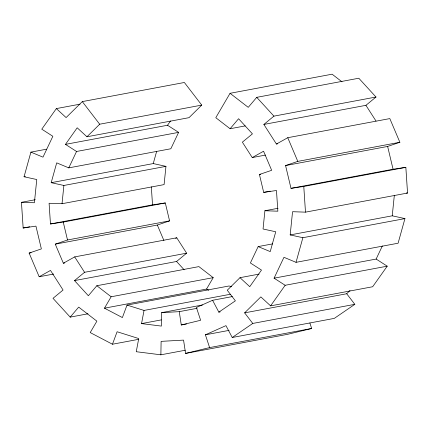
<?xml version="1.0" encoding="UTF-8"?>
<svg xmlns="http://www.w3.org/2000/svg" width="429" height="429" viewBox="0 0 429 429"><rect width="100%" height="100%" fill="white"/><g stroke="black" fill="none" stroke-linecap="round" stroke-linejoin="round"><path stroke-width="0.64" d="M35.28 199.721L21.45 202.311L23.155 228.013L35.939 226.121L41.366 248.906L29.129 253.083L39.178 276.759L50.504 270.426L63.068 290.025L53.008 298.321L70.195 317.122L78.689 307.11L96.884 321.16L90.213 332.577L112.457 344.23L117.106 331.746L138.733 338.551L136.25 351.716L160.875 354.81L161.111 341.366L183.558 340.106L185.575 353.421L287.639 334.314L311.669 328.48L309.867 322.999M202.44 305.003L161.615 312.644L161.379 326.088L141.549 323.595L144.026 310.435L230.287 294.283M62.028 203.716L63.889 185.462L165.953 166.35L164.093 184.604L62.028 203.716L49.088 203.266L50.466 223.965L63.245 222.072L165.31 202.96L169.573 220.871L157.336 225.048L55.271 244.16L63.369 263.229L64.688 262.982M278.078 208.279L264.908 210.746L263.047 228.995L275.745 231.773L270.232 251.608L258.156 246.589L250.391 262.982L261.481 270.093L249.742 286.669L239.988 277.681L227.252 290.24L235.387 300.831L218.849 312.146L212.586 300.279L196.423 307.491L200.627 320.275L181.274 324.973L179.258 311.652L161.615 312.644M244.632 312.859L346.696 293.747L354.831 304.333L252.767 323.445L244.632 312.859L260.832 296.879L270.592 305.861L372.656 286.749L387.226 266.173L285.162 285.28L274.077 278.174L283.955 257.309L296.031 262.328L398.096 243.216L404.944 218.592L302.879 237.704L290.176 234.926L292.551 211.701L305.486 212.151L407.55 193.039L405.845 167.337L393.061 169.23L290.996 188.342L285.569 165.556L297.806 161.379L399.871 142.267L389.822 118.592L287.757 137.704L276.432 144.037L263.867 124.437L273.927 116.136L375.992 97.024L358.805 78.228L256.74 97.34L248.246 107.352L230.051 93.302L215.792 117.696L230.094 128.738L245.238 125.901M290.176 234.926L392.24 215.814L394.342 195.243M21.45 202.311L34.39 202.756L36.76 179.531L24.056 176.759L30.904 152.129L46.707 149.169M63.889 185.462L51.19 182.69L56.703 162.854L68.779 167.873L170.844 148.761L178.609 132.368L167.519 125.257L65.46 144.369L77.193 127.794L86.953 136.776L189.012 117.664L201.748 105.105L184.368 82.491L82.304 101.603L66.104 117.584L56.344 108.596L41.774 129.177L52.858 136.288L42.98 157.148L30.904 152.129M51.19 182.69L153.255 163.578L156.633 151.421M296.031 262.328L302.879 237.704M231.612 286.765L229.097 285.971L127.032 305.083L122.383 317.567L104.467 308.183L111.143 296.766L213.208 277.654L206.531 289.071L104.467 308.183M68.779 167.873L76.544 151.48L178.609 132.368M274.077 278.174L376.142 259.062L382.352 245.946M167.519 125.257L170.549 120.978M270.592 305.861L285.162 285.28M213.208 277.654L198.906 266.613L96.841 285.725L88.347 295.737L74.507 280.593L84.567 272.297L186.631 253.185L176.753 237.784L74.689 256.896L63.369 263.229M230.094 128.738L238.588 118.726L252.429 133.864L242.369 142.165L252.247 157.566L265.417 155.1M86.953 136.776L99.684 124.217L201.748 105.105M346.696 293.747L350.032 290.46M74.507 280.593L176.571 261.486L186.631 253.185M263.867 124.437L365.932 105.325L375.992 97.024M311.669 328.48L209.604 347.592L205.4 334.808L225.965 325.632L232.228 337.5L252.767 323.445M354.831 304.333L334.293 318.388L232.228 337.5M252.247 157.566L263.567 151.233L271.664 170.302L259.427 174.48L263.69 192.385L276.474 190.492L277.847 211.191L264.908 210.746M175.622 238.417L176.753 237.784M55.271 244.16L67.509 239.983L169.573 220.871M285.569 165.556L387.634 146.445L399.871 142.267M185.575 353.421L209.604 347.592M56.344 108.596L80.046 104.161M230.051 93.302L332.116 74.19L341.993 81.816M24.056 176.759L25.375 176.512M276.432 144.037L277.751 143.79M259.427 174.48L260.741 174.233M23.155 228.013L29.74 226.78M50.466 223.965L152.526 204.853L165.31 202.96M263.69 192.385L270.275 191.152M290.996 188.342L303.78 186.449L405.845 167.337M29.129 253.083L31.102 252.713M39.178 276.759L53.668 274.045M258.156 246.589L272.646 243.876M239.988 277.681L259.084 274.104M70.195 317.122L87.972 313.792M212.586 300.279L232.341 296.578M179.258 311.652L197.04 308.322M141.549 323.595L161.304 319.895M218.849 312.146L220.163 311.899M181.274 324.973L186.54 323.986M112.457 344.23L138.798 339.296M205.4 334.808L229.107 330.368M160.875 354.81L185.237 350.246M406.258 192.996L407.55 193.039M153.255 163.578L165.953 166.35M392.24 215.814L404.944 218.592M127.032 305.083L144.026 310.435M206.531 289.071L208.843 290.283M376.142 259.062L387.226 266.173M65.46 144.369L76.544 151.48M96.841 285.725L111.143 296.766M256.74 97.34L273.927 116.136M176.571 261.486L184.159 269.787M82.304 101.603L99.684 124.217M365.932 105.325L375.986 121.005M74.689 256.896L84.567 272.297M287.757 137.704L297.806 161.379M157.336 225.048L163.867 240.428M387.634 146.445L393.061 169.23M63.245 222.072L67.509 239.983M303.78 186.449L305.486 212.151M151.33 186.824L152.526 204.853"/></g></svg>
